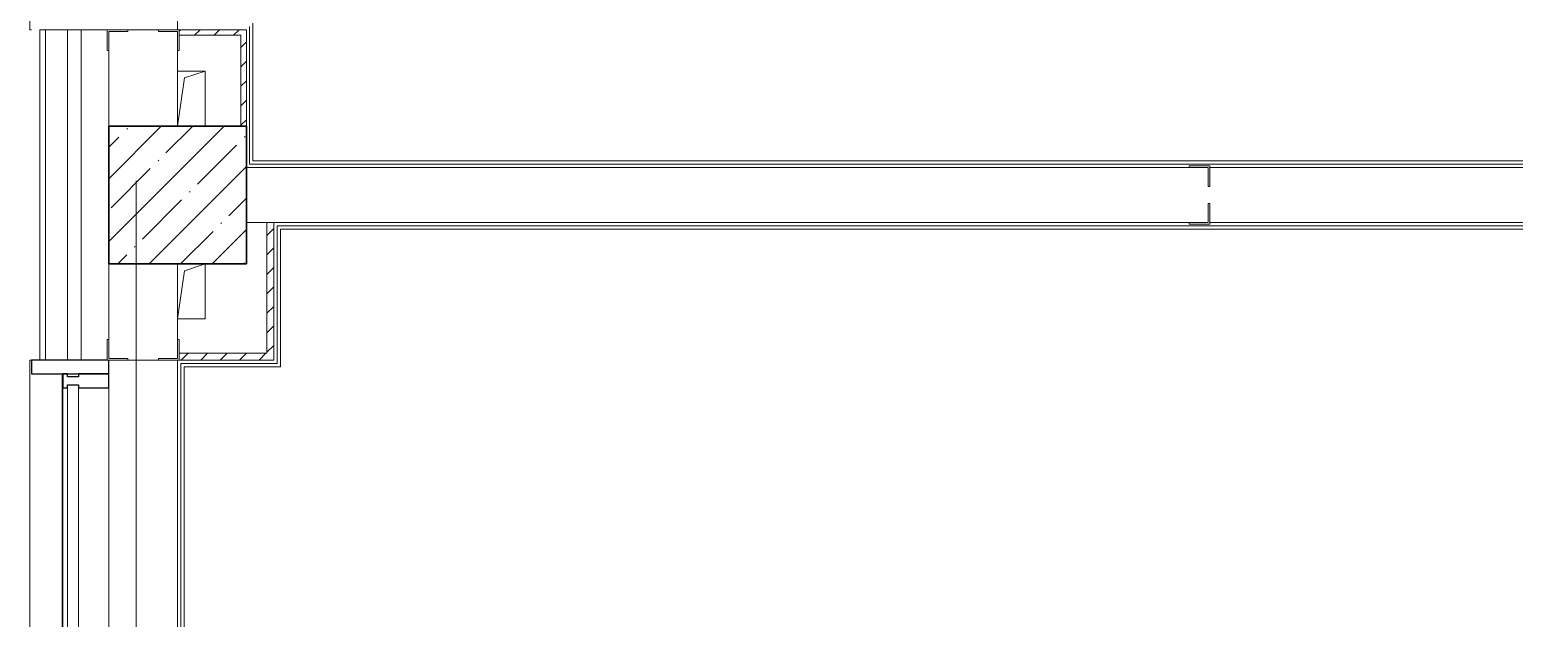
# Model space of a CAD drawing. Header units: millimetres. Extents: x 5993 to 95364, y 94667 to 143522.
# Drawn here: x 41601.2 to 42040.1, y 115884.6 to 116058.5 of the extents above; entities that cross this region are included whole.
import ezdxf

# ---------------------------------------------------------------- set-up
doc = ezdxf.new("R2010")
doc.units = ezdxf.units.MM
doc.linetypes.add('50_200_ШТРИХ_1Т_ш5_п1_п1_', pattern=[1400, 1000, -200, 0, -200])
doc.linetypes.add('Штрих короткий', pattern=[300, 150, -150])
for name, color, linetype, lineweight in [('0-2', 7, 'Continuous', 9), ('S-GRID-____-OTLN-1', 7, '50_200_ШТРИХ_1Т_ш5_п1_п1_', 9), ('Импосты витража', 7, 'Continuous', 9), ('Импосты витража-1', 7, 'Continuous', 25), ('Несущие колонны', 7, 'Continuous', 9), ('Несущие колонны-1', 7, 'Continuous', 35), ('Обобщенные модели', 7, 'Continuous', 9), ('Общие ребра', 7, 'Continuous', 9), ('Окна', 7, 'Continuous', 9), ('Остекление-1', 7, 'Continuous', 9), ('Перемычка-1', 7, 'Штрих короткий', 9), ('Стены', 7, 'Continuous', 9), ('Стены-1', 7, 'Continuous', 13)]:
    doc.layers.add(name, color=color, linetype=linetype, lineweight=lineweight)
doc.layers.add('Штриховка разреза-4', color=7, linetype='Continuous', lineweight=5, true_color=0x0080ff)
doc.layers.add('Штриховка разреза-5', color=7, linetype='Continuous', lineweight=5, true_color=0x8000ff)

# ---------------------------------------------------------------- blocks, each defined once
blk = doc.blocks.new('BSC_Колонна _Прямоугольная - 500х500-V50-АИ2_01_План напольных покрытий и плинтусов 1го этажа _Часть 2_')
at = {"layer": 'Несущие колонны'}
h = blk.add_hatch(dxfattribs=at)
h.set_pattern_fill('FP_60', color=256, style=0, pattern_type=2)
h.set_pattern_definition([(45, (-150, -25300), (-114.0493, 114.0493), []), (45, (-35.95, -25300), (-114.0493, 114.0493), [201.613, -40.323, 3.353, -36.97])])
h.paths.add_polyline_path([(-250, -250), (250, -250), (250, 250), (-250, 250), (-250, -156.8)], flags=0)
at = {"layer": 'Несущие колонны-1'}
for p, q in [((250, 250), (-250, 250)), ((-250, 250), (-250, -250)), ((250, -250), (250, 250)), ((-250, -250), (250, -250))]:
    blk.add_line(p, q, dxfattribs=at)
blk = doc.blocks.new('PNS_Панель прямоугольная1 - Нр_Стекло - 40мм-25293744-АИ2_01_План напольных покрытий и плинтусов 1го этажа _Часть 2_')
at = {"layer": 'Остекление-1'}
for p, q in [((-800, 40), (800, 40)), ((-810, 0), (810, 0)), ((800, 0), (-800, 0))]:
    blk.add_line(p, q, dxfattribs=at)
blk = doc.blocks.new('Прямоугольный импост - Импост структурный с накладкой - 150мм-25651488-АИ2_01_План напольных покрытий и плинтусов 1го этажа _Часть 2_')
at = {"layer": 'Импосты витража'}
for p, q in [((23450, -100), (25050, -100)), ((23450, -267), (25050, -267))]:
    blk.add_line(p, q, dxfattribs=at)
blk = doc.blocks.new('Прямоугольный импост - Импост структурный с накладкой - 150мм-25651501-АИ2_01_План напольных покрытий и плинтусов 1го этажа _Часть 2_')
at = {"layer": 'Импосты витража-1'}
for p, q in [((-25, 0), (-25, 17)), ((-25, 17), (25, 17)), ((-15, 0), (-25, 0)), ((-15, -40), (-15, 0)), ((25, 0), (15, 0)), ((15, 0), (15, -40)), ((25, 17), (25, 0)), ((-25, -150), (-25, -40)), ((-25, -40), (-15, -40)), ((15, -40), (25, -40)), ((25, -40), (25, -150)), ((25, -150), (-25, -150))]:
    blk.add_line(p, q, dxfattribs=at)
blk = doc.blocks.new('Прямоугольный импост - Откос НВФ_50х280 мм-25995273-АИ2_01_План напольных покрытий и плинтусов 1го этажа _Часть 2_')
at = {"layer": 'Импосты витража-1'}
for p, q in [((0, 130), (-50, 130)), ((-50, 130), (-50, -150)), ((0, -144), (0, 130)), ((-50, -150), (0, -150))]:
    blk.add_line(p, q, dxfattribs=at)
blk = doc.blocks.new('Проем_Дверь_Прямоугольный - 1800х2700h_оконные проемы-25805030-АИ2_01_План напольных покрытий и плинтусов 1го этажа _Часть 2_')
at = {"layer": 'Перемычка-1'}
for p, q in [((900, 125), (-900, 125)), ((900, -125), (-900, -125))]:
    blk.add_line(p, q, dxfattribs=at)
blk = doc.blocks.new('Фахверк_СКБ_Уголок - 250_2700-27497298-АИ2_01_План напольных покрытий и плинтусов 1го этажа _Часть 2_')
at = {"layer": 'Обобщенные модели'}
for p, q in [((200, 181), (125, 181)), ((125, 181), (125, 106)), ((131, 106), (131, 175)), ((131, 175), (200, 175)), ((200, 175), (200, 181)), ((125, 106), (131, 106)), ((131, -6), (125, -6)), ((125, -6), (125, -81)), ((131, -75), (131, -6)), ((125, -81), (200, -81)), ((200, -75), (131, -75)), ((200, -81), (200, -75))]:
    blk.add_line(p, q, dxfattribs=at)
blk = doc.blocks.new('Фахверк_СКБ_Уголок - 200_3600-27915153-АИ2_01_План напольных покрытий и плинтусов 1го этажа _Часть 2_')
at = {"layer": 'Обобщенные модели'}
for p, q in [((125, 156), (50, 156)), ((50, 156), (50, 150)), ((50, 150), (119, 150)), ((119, 150), (119, 81)), ((125, 81), (125, 156)), ((119, 81), (125, 81)), ((125, 19), (119, 19)), ((119, 19), (119, -50)), ((125, -56), (125, 19)), ((119, -50), (50, -50)), ((50, -50), (50, -56)), ((50, -56), (125, -56))]:
    blk.add_line(p, q, dxfattribs=at)
blk = doc.blocks.new('AR_Отверстие прямоугольное _в плите_ - AR_Отверстие прямоугольное _в плите_-V215-АИ2_01_План напольных покрытий и плинтусов 1го этажа _Часть 2_')
at = {"layer": 'Обобщенные модели'}
for p, q in [((-50, -100), (-25, 75)), ((-25, 75), (50, 100)), ((50, -100), (50, 100)), ((-50, -100), (50, -100))]:
    blk.add_line(p, q, dxfattribs=at)
blk = doc.blocks.new('AR_Отверстие прямоугольное _в плите_ - AR_Отверстие прямоугольное _в плите_-V214-АИ2_01_План напольных покрытий и плинтусов 1го этажа _Часть 2_')
at = {"layer": 'Обобщенные модели'}
for p, q in [((50, 100), (-50, 100)), ((-50, -100), (-25, 75)), ((-25, 75), (50, 100)), ((50, -100), (50, 100))]:
    blk.add_line(p, q, dxfattribs=at)
blk = doc.blocks.new('Отлив_СКБ - Отлив витража_120_НВФ-31885689-АИ2_01_План напольных покрытий и плинтусов 1го этажа _Часть 2_')
at = {"layer": 'Окна'}
for p, q in [((0, 113), (0, 120)), ((1800, 120), (0, 120)), ((1800, 120), (1800, 113)), ((50, 2), (1750, 2))]:
    blk.add_line(p, q, dxfattribs=at)

msp = doc.modelspace()

# ---------------------------------------------------------------- linework, layer by layer
at = {"layer": 'S-GRID-____-OTLN-1', "color": 251, "ltscale": 0.6, "true_color": 0x636466}
msp.add_line((41632.66, 113733.6), (41632.66, 118157.62), dxfattribs=at)
at = {"layer": 'Общие ребра'}
for p, q in [((41605.81, 116058.52), (41605.81, 115960.84)), ((41605.81, 115960.84), (41605.81, 116058.52)), ((41612.32, 115960.84), (41612.32, 116058.52)), ((41616.39, 115960.84), (41616.39, 116058.52)), ((41624.53, 116030.03), (41624.53, 116052.41)), ((41624.53, 116052.41), (41624.53, 116030.03)), ((41624.53, 115966.95), (41624.53, 115989.33)), ((41624.53, 115989.33), (41624.53, 115966.95))]:
    msp.add_line(p, q, dxfattribs=at)
at = {"layer": 'Стены'}
for p, q in [((41644.88, 116205.03), (41644.88, 116058.52)), ((41666.21, 116018.8), (41666.21, 116059.49)), ((41667.18, 116060.47), (41667.18, 116019.77)), ((42201.46, 116018.8), (41666.21, 116018.8)), ((41667.18, 116019.77), (42200.49, 116019.77)), ((41674.34, 116000.56), (42217.74, 116000.56)), ((41674.34, 115959.87), (41674.34, 116000.56)), ((42216.76, 115999.59), (41675.32, 115999.59)), ((41675.32, 115999.59), (41675.32, 115958.89)), ((41644.88, 115960.84), (41644.88, 115814.33)), ((41645.86, 115959.87), (41674.34, 115959.87)), ((41645.86, 115794.96), (41645.86, 115959.87)), ((41675.32, 115958.89), (41646.83, 115958.89)), ((41646.83, 115958.89), (41646.83, 115795.93))]:
    msp.add_line(p, q, dxfattribs=at)
at = {"layer": 'Стены-1'}
for p, q in [((41604.18, 116058.52), (41604.18, 115960.84)), ((41605.81, 116058.52), (41604.18, 116058.52)), ((41624.04, 116058.52), (41605.81, 116058.52)), ((41639.26, 116058.52), (41630.15, 116058.52)), ((41665.23, 116058.52), (41645.37, 116058.52)), ((41665.23, 116030.03), (41665.23, 116058.52)), ((41645.37, 116056.89), (41663.6, 116056.89)), ((41663.6, 116056.89), (41663.6, 116030.03)), ((41644.88, 116030.03), (41644.88, 116052.41)), ((41944.01, 116017.82), (41665.23, 116017.82)), ((42239.07, 116017.82), (41950.11, 116017.82)), ((41665.23, 116001.54), (41944.01, 116001.54)), ((41673.37, 116001.54), (41671.33, 116001.54)), ((41671.33, 116001.54), (41671.33, 115962.88)), ((41673.37, 115960.84), (41673.37, 116001.54)), ((41950.11, 116001.54), (42239.07, 116001.54)), ((41644.88, 115966.95), (41644.88, 115989.33)), ((41671.33, 115962.88), (41645.37, 115962.88)), ((41604.18, 115960.84), (41605.81, 115960.84)), ((41605.81, 115960.84), (41624.04, 115960.84)), ((41630.15, 115960.84), (41639.26, 115960.84)), ((41645.37, 115960.84), (41673.37, 115960.84))]:
    msp.add_line(p, q, dxfattribs=at)
at = {"layer": 'Штриховка разреза-4'}
for p, q in [((41645.37, 116058.08), (41645.8, 116058.52)), ((41649.93, 116056.89), (41651.56, 116058.52)), ((41655.68, 116056.89), (41657.31, 116058.52)), ((41661.44, 116056.89), (41663.07, 116058.52)), ((41663.6, 116053.29), (41665.23, 116054.92)), ((41663.6, 116047.54), (41665.23, 116049.17)), ((41663.6, 116041.78), (41665.23, 116043.41)), ((41663.6, 116036.03), (41665.23, 116037.66)), ((41663.6, 116030.27), (41665.23, 116031.9))]:
    msp.add_line(p, q, dxfattribs=at)
at = {"layer": 'Штриховка разреза-5'}
for p, q in [((41671.33, 115997.72), (41673.37, 115999.75)), ((41671.33, 115991.96), (41673.37, 115994)), ((41671.33, 115986.21), (41673.37, 115988.24)), ((41671.33, 115980.45), (41673.37, 115982.48)), ((41671.33, 115974.69), (41673.37, 115976.73)), ((41671.33, 115968.94), (41673.37, 115970.97)), ((41645.97, 115960.84), (41648, 115962.88)), ((41651.73, 115960.84), (41653.76, 115962.88)), ((41657.48, 115960.84), (41659.52, 115962.88)), ((41663.24, 115960.84), (41665.27, 115962.88)), ((41668.99, 115960.84), (41671.03, 115962.88)), ((41671.33, 115963.18), (41673.37, 115965.22))]:
    msp.add_line(p, q, dxfattribs=at)

# ---------------------------------------------------------------- block references
at = {"layer": '0-2', "xscale": 0.08139549610658335, "yscale": 0.08139549610658335, "zscale": 0.08139549610658335}
for name, p, rotation in [('Отлив_СКБ - Отлив витража_120_НВФ-31885689-АИ2_01_План напольных покрытий и плинтусов 1го этажа _Часть 2_', (41610.94, 116058.52), 90), ('Проем_Дверь_Прямоугольный - 1800х2700h_оконные проемы-25805030-АИ2_01_План напольных покрытий и плинтусов 1го этажа _Часть 2_', (41634.71, 116131.77), 89.99999999999991), ('Фахверк_СКБ_Уголок - 250_2700-27497298-АИ2_01_План напольных покрытий и плинтусов 1го этажа _Часть 2_', (41630.64, 116068.69), 269.9999999999999), ('Фахверк_СКБ_Уголок - 250_2700-27497298-АИ2_01_План напольных покрытий и плинтусов 1го этажа _Часть 2_', (41638.78, 115950.67), 89.99999999999991), ('Отлив_СКБ - Отлив витража_120_НВФ-31885689-АИ2_01_План напольных покрытий и плинтусов 1го этажа _Часть 2_', (41610.94, 115814.33), 90), ('Прямоугольный импост - Откос НВФ_50х280 мм-25995273-АИ2_01_План напольных покрытий и плинтусов 1го этажа _Часть 2_', (41612.32, 115960.84), 89.99999999999847), ('Проем_Дверь_Прямоугольный - 1800х2700h_оконные проемы-25805030-АИ2_01_План напольных покрытий и плинтусов 1го этажа _Часть 2_', (41634.71, 115887.59), 89.99999999999991), ('PNS_Панель прямоугольная1 - Нр_Стекло - 40мм-25293744-АИ2_01_План напольных покрытий и плинтусов 1го этажа _Часть 2_', (41612.32, 115887.59), 269.9999999999985), ('Прямоугольный импост - Импост структурный с накладкой - 150мм-25651488-АИ2_01_План напольных покрытий и плинтусов 1го этажа _Часть 2_', (41632.67, 117861.43), 269.9999999999994)]:
    msp.add_blockref(name, p, dxfattribs=dict(at, rotation=rotation))
for name, p in [('AR_Отверстие прямоугольное _в плите_ - AR_Отверстие прямоугольное _в плите_-V214-АИ2_01_План напольных покрытий и плинтусов 1го этажа _Часть 2_', (41648.95, 116038.17)), ('BSC_Колонна _Прямоугольная - 500х500-V50-АИ2_01_План напольных покрытий и плинтусов 1го этажа _Часть 2_', (41644.88, 116009.68)), ('Фахверк_СКБ_Уголок - 200_3600-27915153-АИ2_01_План напольных покрытий и плинтусов 1го этажа _Часть 2_', (41939.94, 116005.61)), ('AR_Отверстие прямоугольное _в плите_ - AR_Отверстие прямоугольное _в плите_-V215-АИ2_01_План напольных покрытий и плинтусов 1го этажа _Часть 2_', (41648.95, 115981.19))]:
    msp.add_blockref(name, p, dxfattribs=at)
at = {"layer": '0-2', "extrusion": (0, 0, -1), "xscale": 0.08139549610658335, "yscale": 0.08139549610658335, "zscale": 0.08139549610658335, "rotation": 270.0000000000015}
msp.add_blockref('Прямоугольный импост - Импост структурный с накладкой - 150мм-25651501-АИ2_01_План напольных покрытий и плинтусов 1го этажа _Часть 2_', (-41612.32, 115954.74), dxfattribs=at)

doc.saveas('drawing.dxf')
